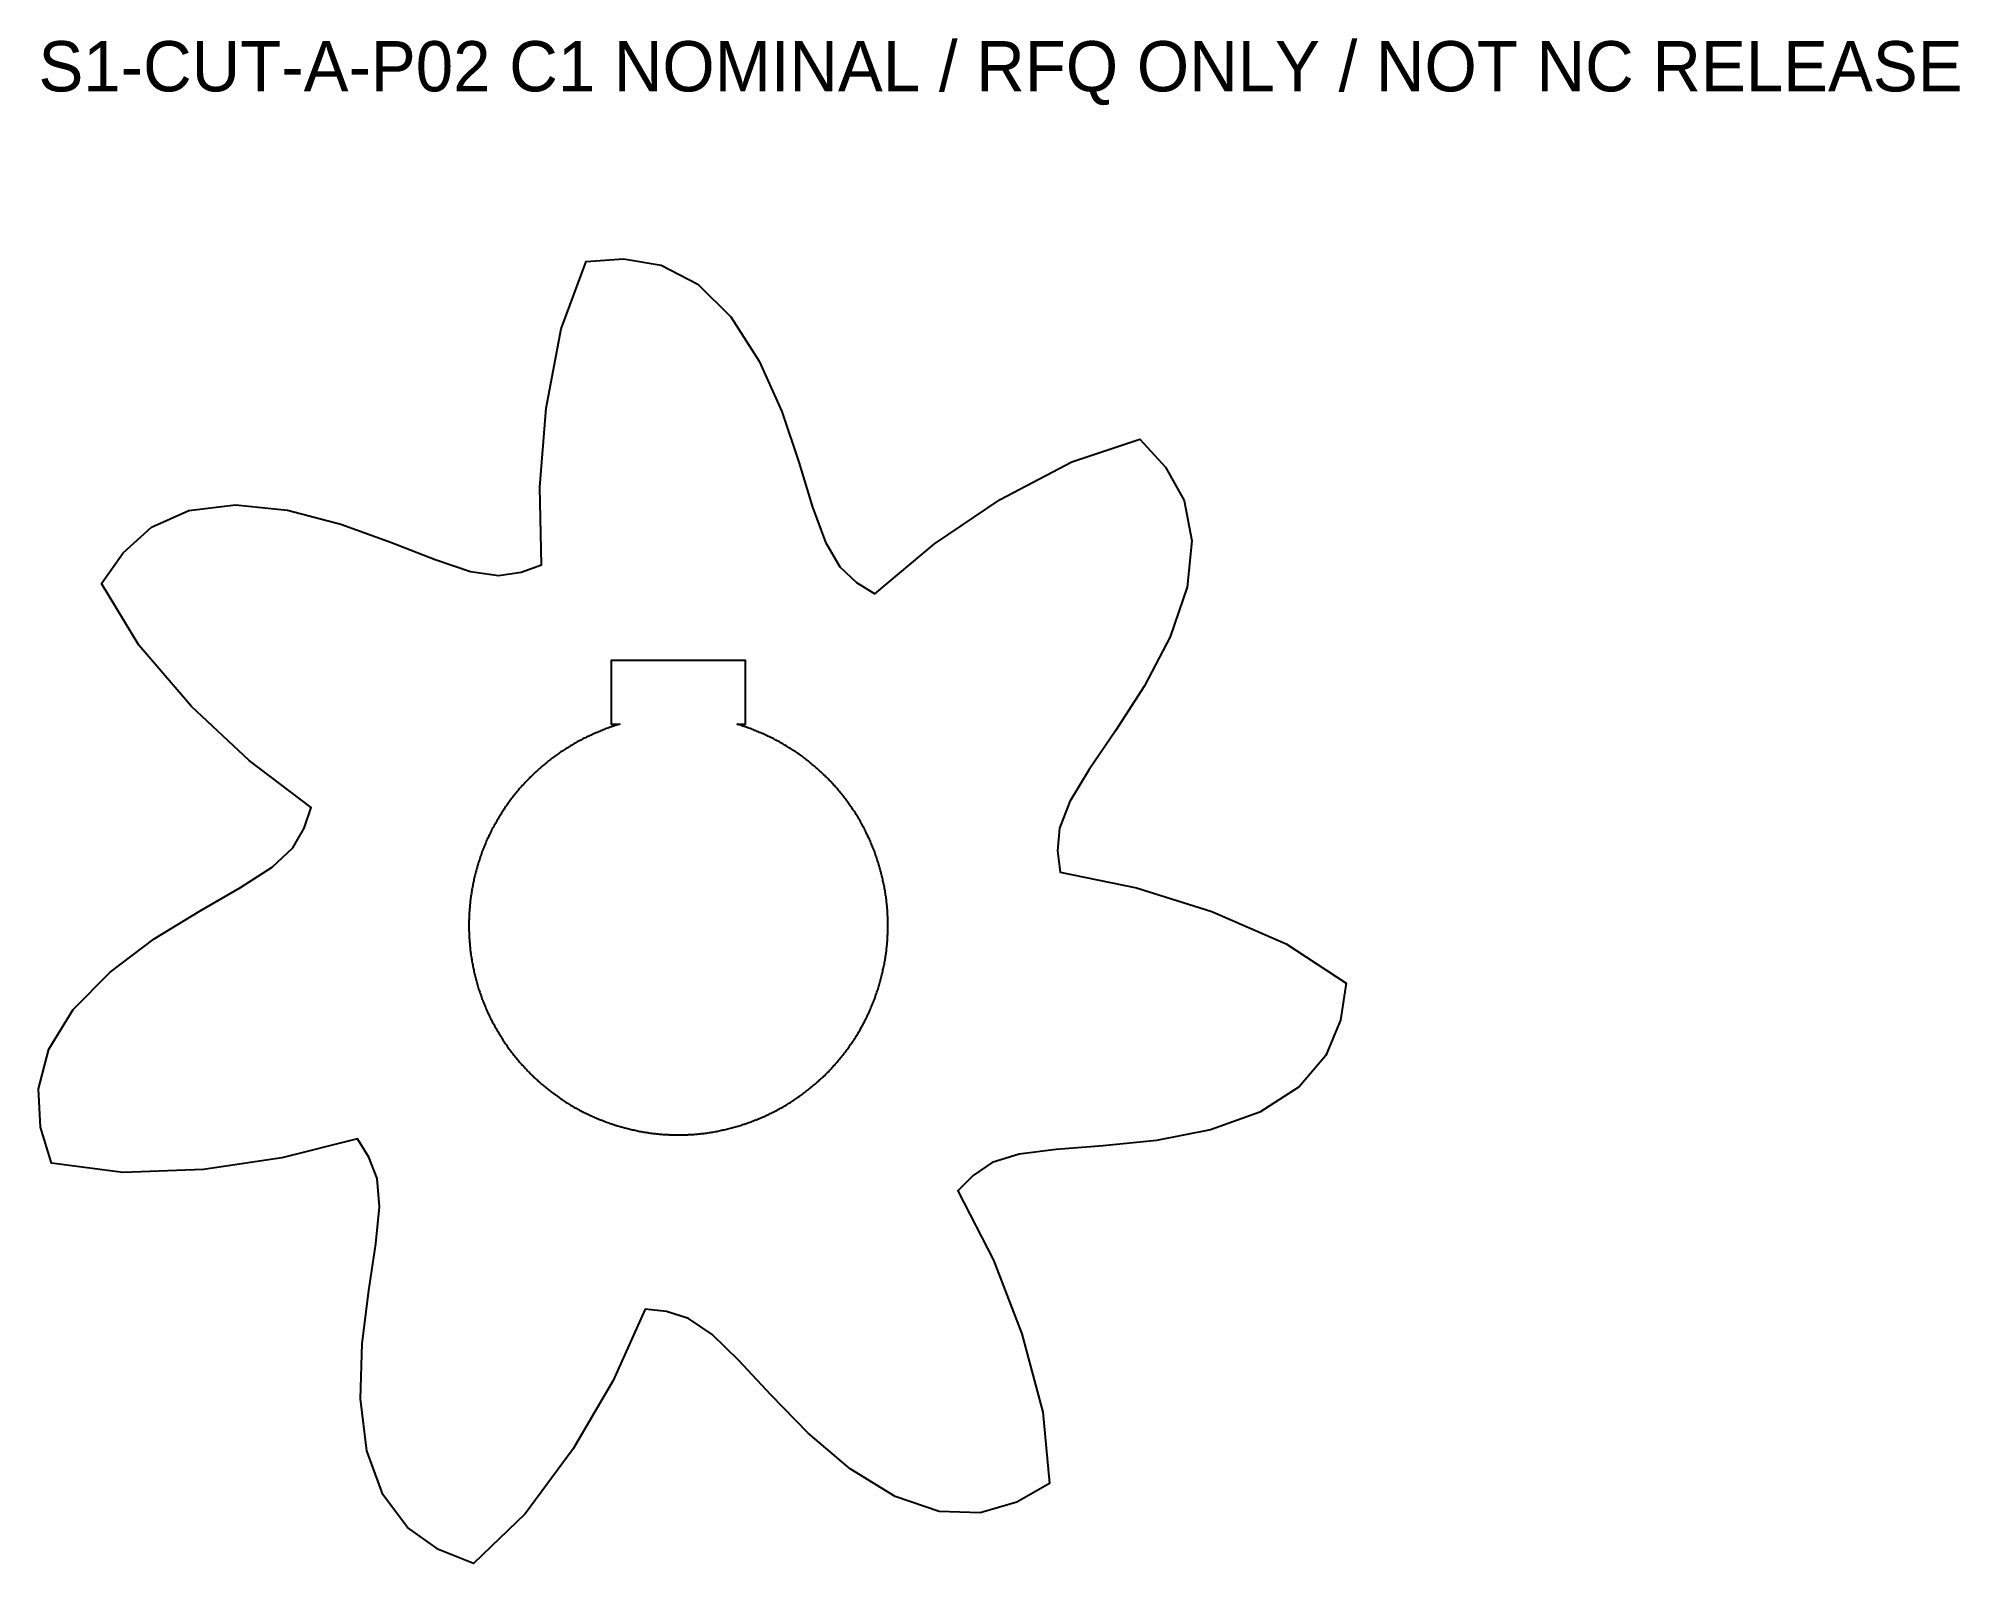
# Model space of a CAD drawing. Header units: millimetres. Extents: x -38 to 76, y -38 to 53.
import ezdxf

# ---------------------------------------------------------------- set-up
doc = ezdxf.new("R2010")
doc.units = ezdxf.units.MM
doc.layers.add('CUT', color=7, linetype='Continuous')
doc.layers.add('INFO', color=7, linetype='Continuous')

msp = doc.modelspace()

# ---------------------------------------------------------------- linework, layer by layer
at = {"layer": 'CUT'}
for points in [[(31.84, 0.82), (36.26, -1.1), (39.85, -3.45), (39.5, -5.66), (38.64, -7.77), (37.05, -9.64), (34.7, -11.14), (31.76, -12.2), (28.52, -12.84), (25.34, -13.16), (22.55, -13.37), (20.33, -13.65), (18.72, -14.15), (17.59, -14.92), (16.68, -15.84), (18.8, -19.97), (20.5, -24.38), (21.75, -29.04), (22.15, -33.31), (20.2, -34.41), (18.01, -35.05), (15.56, -34.98), (12.93, -34.08), (10.26, -32.44), (7.75, -30.3), (5.51, -28.02), (3.61, -25.96), (2.01, -24.41), (0.61, -23.46), (-0.7, -23.05), (-1.98, -22.91), (-3.89, -27.15), (-6.28, -31.23), (-9.14, -35.11), (-12.23, -38.08), (-14.31, -37.25), (-16.17, -35.94), (-17.64, -33.97), (-18.59, -31.35), (-18.96, -28.25), (-18.86, -24.95), (-18.47, -21.78), (-18.05, -19.01), (-17.83, -16.79), (-17.97, -15.1), (-18.46, -13.83), (-19.15, -12.74), (-23.65, -13.88), (-28.33, -14.56), (-33.15, -14.75), (-37.4, -14.18), (-38.05, -12.04), (-38.18, -9.76), (-37.56, -7.39), (-36.1, -5.02), (-33.91, -2.79), (-31.27, -0.81), (-28.54, 0.86), (-26.12, 2.26), (-24.24, 3.48), (-23.01, 4.63), (-22.32, 5.81), (-21.9, 7.03), (-25.6, 9.84), (-29.05, 13.07), (-32.2, 16.72), (-34.41, 20.4), (-33.13, 22.24), (-31.44, 23.77), (-29.2, 24.76), (-26.43, 25.1), (-23.32, 24.77), (-20.13, 23.94), (-17.12, 22.85), (-14.52, 21.83), (-12.4, 21.12), (-10.73, 20.88), (-9.37, 21.07), (-8.16, 21.51), (-8.27, 26.15), (-7.89, 30.86), (-7, 35.6), (-5.51, 39.62), (-3.27, 39.77), (-1.02, 39.4), (1.16, 38.27), (3.14, 36.31), (4.83, 33.68), (6.17, 30.66), (7.19, 27.64), (8.01, 24.96), (8.78, 22.86), (9.63, 21.4), (10.63, 20.47), (11.73, 19.78), (15.29, 22.77), (19.21, 25.41), (23.47, 27.67), (27.54, 29.01), (29.06, 27.35), (30.17, 25.36), (30.64, 22.95), (30.35, 20.18), (29.34, 17.22), (27.82, 14.3), (26.09, 11.61), (24.51, 9.3), (23.35, 7.39), (22.74, 5.81), (22.63, 4.45), (22.78, 3.17), (27.33, 2.25)], [(12.5, 0.15), (12.5, 0.23), (12.5, 0.31), (12.49, 0.38), (12.49, 0.46), (12.49, 0.54), (12.48, 0.61), (12.48, 0.69), (12.48, 0.77), (12.47, 0.84), (12.47, 0.92), (12.46, 1), (12.45, 1.07), (12.45, 1.15), (12.44, 1.23), (12.43, 1.3), (12.42, 1.38), (12.42, 1.45), (12.41, 1.53), (12.4, 1.61), (12.39, 1.68), (12.38, 1.76), (12.36, 1.83), (12.35, 1.91), (12.34, 1.99), (12.33, 2.06), (12.32, 2.14), (12.3, 2.21), (12.29, 2.29), (12.27, 2.36), (12.26, 2.44), (12.24, 2.51), (12.23, 2.59), (12.21, 2.66), (12.2, 2.74), (12.18, 2.81), (12.16, 2.89), (12.14, 2.96), (12.13, 3.04), (12.11, 3.11), (12.09, 3.19), (12.07, 3.26), (12.05, 3.33), (12.03, 3.41), (12.01, 3.48), (11.98, 3.56), (11.96, 3.63), (11.94, 3.7), (11.92, 3.78), (11.89, 3.85), (11.87, 3.92), (11.84, 3.99), (11.82, 4.07), (11.79, 4.14), (11.77, 4.21), (11.74, 4.28), (11.72, 4.36), (11.69, 4.43), (11.66, 4.5), (11.63, 4.57), (11.61, 4.64), (11.58, 4.71), (11.55, 4.78), (11.52, 4.85), (11.49, 4.92), (11.46, 5), (11.43, 5.07), (11.4, 5.14), (11.36, 5.21), (11.33, 5.28), (11.3, 5.34), (11.27, 5.41), (11.23, 5.48), (11.2, 5.55), (11.17, 5.62), (11.13, 5.69), (11.1, 5.76), (11.06, 5.82), (11.02, 5.89), (10.99, 5.96), (10.95, 6.03), (10.91, 6.09), (10.88, 6.16), (10.84, 6.23), (10.8, 6.29), (10.76, 6.36), (10.72, 6.43), (10.68, 6.49), (10.64, 6.56), (10.6, 6.62), (10.56, 6.69), (10.52, 6.75), (10.48, 6.82), (10.44, 6.88), (10.39, 6.94), (10.35, 7.01), (10.31, 7.07), (10.26, 7.13), (10.22, 7.2), (10.18, 7.26), (10.13, 7.32), (10.09, 7.38), (10.04, 7.45), (9.99, 7.51), (9.95, 7.57), (9.9, 7.63), (9.85, 7.69), (9.81, 7.75), (9.76, 7.81), (9.71, 7.87), (9.66, 7.93), (9.61, 7.99), (9.56, 8.05), (9.52, 8.11), (9.47, 8.16), (9.41, 8.22), (9.36, 8.28), (9.31, 8.34), (9.26, 8.39), (9.21, 8.45), (9.16, 8.51), (9.11, 8.56), (9.05, 8.62), (9, 8.67), (8.95, 8.73), (8.89, 8.78), (8.84, 8.84), (8.78, 8.89), (8.73, 8.95), (8.67, 9), (8.62, 9.05), (8.56, 9.11), (8.51, 9.16), (8.45, 9.21), (8.39, 9.26), (8.34, 9.31), (8.28, 9.36), (8.22, 9.41), (8.16, 9.47), (8.11, 9.52), (8.05, 9.56), (7.99, 9.61), (7.93, 9.66), (7.87, 9.71), (7.81, 9.76), (7.75, 9.81), (7.69, 9.85), (7.63, 9.9), (7.57, 9.95), (7.51, 9.99), (7.45, 10.04), (7.38, 10.09), (7.32, 10.13), (7.26, 10.18), (7.2, 10.22), (7.13, 10.26), (7.07, 10.31), (7.01, 10.35), (6.94, 10.39), (6.88, 10.44), (6.82, 10.48), (6.75, 10.52), (6.69, 10.56), (6.62, 10.6), (6.56, 10.64), (6.49, 10.68), (6.43, 10.72), (6.36, 10.76), (6.29, 10.8), (6.23, 10.84), (6.16, 10.88), (6.09, 10.91), (6.03, 10.95), (5.96, 10.99), (5.89, 11.02), (5.82, 11.06), (5.76, 11.1), (5.69, 11.13), (5.62, 11.17), (5.55, 11.2), (5.48, 11.23), (5.41, 11.27), (5.34, 11.3), (5.28, 11.33), (5.21, 11.36), (5.14, 11.4), (5.07, 11.43), (5, 11.46), (4.92, 11.49), (4.85, 11.52), (4.78, 11.55), (4.71, 11.58), (4.64, 11.61), (4.57, 11.63), (4.5, 11.66), (4.43, 11.69), (4.36, 11.72), (4.28, 11.74), (4.21, 11.77), (4.14, 11.79), (4.07, 11.82), (3.99, 11.84), (3.92, 11.87), (3.85, 11.89), (3.78, 11.92), (3.7, 11.94), (3.63, 11.96), (3.56, 11.98), (3.5, 12), (4, 12), (4, 15.8), (-4, 15.8), (-4, 12), (-3.5, 12), (-3.56, 11.98), (-3.63, 11.96), (-3.7, 11.94), (-3.78, 11.92), (-3.85, 11.89), (-3.92, 11.87), (-3.99, 11.84), (-4.07, 11.82), (-4.14, 11.79), (-4.21, 11.77), (-4.28, 11.74), (-4.36, 11.72), (-4.43, 11.69), (-4.5, 11.66), (-4.57, 11.63), (-4.64, 11.61), (-4.71, 11.58), (-4.78, 11.55), (-4.85, 11.52), (-4.92, 11.49), (-5, 11.46), (-5.07, 11.43), (-5.14, 11.4), (-5.21, 11.36), (-5.28, 11.33), (-5.34, 11.3), (-5.41, 11.27), (-5.48, 11.23), (-5.55, 11.2), (-5.62, 11.17), (-5.69, 11.13), (-5.76, 11.1), (-5.82, 11.06), (-5.89, 11.02), (-5.96, 10.99), (-6.03, 10.95), (-6.09, 10.91), (-6.16, 10.88), (-6.23, 10.84), (-6.29, 10.8), (-6.36, 10.76), (-6.43, 10.72), (-6.49, 10.68), (-6.56, 10.64), (-6.62, 10.6), (-6.69, 10.56), (-6.75, 10.52), (-6.82, 10.48), (-6.88, 10.44), (-6.94, 10.39), (-7.01, 10.35), (-7.07, 10.31), (-7.13, 10.26), (-7.2, 10.22), (-7.26, 10.18), (-7.32, 10.13), (-7.38, 10.09), (-7.45, 10.04), (-7.51, 9.99), (-7.57, 9.95), (-7.63, 9.9), (-7.69, 9.85), (-7.75, 9.81), (-7.81, 9.76), (-7.87, 9.71), (-7.93, 9.66), (-7.99, 9.61), (-8.05, 9.56), (-8.11, 9.52), (-8.16, 9.47), (-8.22, 9.41), (-8.28, 9.36), (-8.34, 9.31), (-8.39, 9.26), (-8.45, 9.21), (-8.51, 9.16), (-8.56, 9.11), (-8.62, 9.05), (-8.67, 9), (-8.73, 8.95), (-8.78, 8.89), (-8.84, 8.84), (-8.89, 8.78), (-8.95, 8.73), (-9, 8.67), (-9.05, 8.62), (-9.11, 8.56), (-9.16, 8.51), (-9.21, 8.45), (-9.26, 8.39), (-9.31, 8.34), (-9.36, 8.28), (-9.41, 8.22), (-9.47, 8.16), (-9.52, 8.11), (-9.56, 8.05), (-9.61, 7.99), (-9.66, 7.93), (-9.71, 7.87), (-9.76, 7.81), (-9.81, 7.75), (-9.85, 7.69), (-9.9, 7.63), (-9.95, 7.57), (-9.99, 7.51), (-10.04, 7.45), (-10.09, 7.38), (-10.13, 7.32), (-10.18, 7.26), (-10.22, 7.2), (-10.26, 7.13), (-10.31, 7.07), (-10.35, 7.01), (-10.39, 6.94), (-10.44, 6.88), (-10.48, 6.82), (-10.52, 6.75), (-10.56, 6.69), (-10.6, 6.62), (-10.64, 6.56), (-10.68, 6.49), (-10.72, 6.43), (-10.76, 6.36), (-10.8, 6.29), (-10.84, 6.23), (-10.88, 6.16), (-10.91, 6.09), (-10.95, 6.03), (-10.99, 5.96), (-11.02, 5.89), (-11.06, 5.82), (-11.1, 5.76), (-11.13, 5.69), (-11.17, 5.62), (-11.2, 5.55), (-11.23, 5.48), (-11.27, 5.41), (-11.3, 5.34), (-11.33, 5.28), (-11.36, 5.21), (-11.4, 5.14), (-11.43, 5.07), (-11.46, 5), (-11.49, 4.92), (-11.52, 4.85), (-11.55, 4.78), (-11.58, 4.71), (-11.61, 4.64), (-11.63, 4.57), (-11.66, 4.5), (-11.69, 4.43), (-11.72, 4.36), (-11.74, 4.28), (-11.77, 4.21), (-11.79, 4.14), (-11.82, 4.07), (-11.84, 3.99), (-11.87, 3.92), (-11.89, 3.85), (-11.92, 3.78), (-11.94, 3.7), (-11.96, 3.63), (-11.98, 3.56), (-12.01, 3.48), (-12.03, 3.41), (-12.05, 3.33), (-12.07, 3.26), (-12.09, 3.19), (-12.11, 3.11), (-12.13, 3.04), (-12.14, 2.96), (-12.16, 2.89), (-12.18, 2.81), (-12.2, 2.74), (-12.21, 2.66), (-12.23, 2.59), (-12.24, 2.51), (-12.26, 2.44), (-12.27, 2.36), (-12.29, 2.29), (-12.3, 2.21), (-12.32, 2.14), (-12.33, 2.06), (-12.34, 1.99), (-12.35, 1.91), (-12.36, 1.83), (-12.38, 1.76), (-12.39, 1.68), (-12.4, 1.61), (-12.41, 1.53), (-12.42, 1.45), (-12.42, 1.38), (-12.43, 1.3), (-12.44, 1.23), (-12.45, 1.15), (-12.45, 1.07), (-12.46, 1), (-12.47, 0.92), (-12.47, 0.84), (-12.48, 0.77), (-12.48, 0.69), (-12.48, 0.61), (-12.49, 0.54), (-12.49, 0.46), (-12.49, 0.38), (-12.5, 0.31), (-12.5, 0.23), (-12.5, 0.15), (-12.5, 0.08), (-12.5, 0), (-12.5, -0.08), (-12.5, -0.15), (-12.5, -0.23), (-12.5, -0.31), (-12.49, -0.38), (-12.49, -0.46), (-12.49, -0.54), (-12.48, -0.61), (-12.48, -0.69), (-12.48, -0.77), (-12.47, -0.84), (-12.47, -0.92), (-12.46, -1), (-12.45, -1.07), (-12.45, -1.15), (-12.44, -1.23), (-12.43, -1.3), (-12.42, -1.38), (-12.42, -1.45), (-12.41, -1.53), (-12.4, -1.61), (-12.39, -1.68), (-12.38, -1.76), (-12.36, -1.83), (-12.35, -1.91), (-12.34, -1.99), (-12.33, -2.06), (-12.32, -2.14), (-12.3, -2.21), (-12.29, -2.29), (-12.27, -2.36), (-12.26, -2.44), (-12.24, -2.51), (-12.23, -2.59), (-12.21, -2.66), (-12.2, -2.74), (-12.18, -2.81), (-12.16, -2.89), (-12.14, -2.96), (-12.13, -3.04), (-12.11, -3.11), (-12.09, -3.19), (-12.07, -3.26), (-12.05, -3.33), (-12.03, -3.41), (-12.01, -3.48), (-11.98, -3.56), (-11.96, -3.63), (-11.94, -3.7), (-11.92, -3.78), (-11.89, -3.85), (-11.87, -3.92), (-11.84, -3.99), (-11.82, -4.07), (-11.79, -4.14), (-11.77, -4.21), (-11.74, -4.28), (-11.72, -4.36), (-11.69, -4.43), (-11.66, -4.5), (-11.63, -4.57), (-11.61, -4.64), (-11.58, -4.71), (-11.55, -4.78), (-11.52, -4.85), (-11.49, -4.92), (-11.46, -5), (-11.43, -5.07), (-11.4, -5.14), (-11.36, -5.21), (-11.33, -5.28), (-11.3, -5.34), (-11.27, -5.41), (-11.23, -5.48), (-11.2, -5.55), (-11.17, -5.62), (-11.13, -5.69), (-11.1, -5.76), (-11.06, -5.82), (-11.02, -5.89), (-10.99, -5.96), (-10.95, -6.03), (-10.91, -6.09), (-10.88, -6.16), (-10.84, -6.23), (-10.8, -6.29), (-10.76, -6.36), (-10.72, -6.43), (-10.68, -6.49), (-10.64, -6.56), (-10.6, -6.62), (-10.56, -6.69), (-10.52, -6.75), (-10.48, -6.82), (-10.44, -6.88), (-10.39, -6.94), (-10.35, -7.01), (-10.31, -7.07), (-10.26, -7.13), (-10.22, -7.2), (-10.18, -7.26), (-10.13, -7.32), (-10.09, -7.38), (-10.04, -7.45), (-9.99, -7.51), (-9.95, -7.57), (-9.9, -7.63), (-9.85, -7.69), (-9.81, -7.75), (-9.76, -7.81), (-9.71, -7.87), (-9.66, -7.93), (-9.61, -7.99), (-9.56, -8.05), (-9.52, -8.11), (-9.47, -8.16), (-9.41, -8.22), (-9.36, -8.28), (-9.31, -8.34), (-9.26, -8.39), (-9.21, -8.45), (-9.16, -8.51), (-9.11, -8.56), (-9.05, -8.62), (-9, -8.67), (-8.95, -8.73), (-8.89, -8.78), (-8.84, -8.84), (-8.78, -8.89), (-8.73, -8.95), (-8.67, -9), (-8.62, -9.05), (-8.56, -9.11), (-8.51, -9.16), (-8.45, -9.21), (-8.39, -9.26), (-8.34, -9.31), (-8.28, -9.36), (-8.22, -9.41), (-8.16, -9.47), (-8.11, -9.52), (-8.05, -9.56), (-7.99, -9.61), (-7.93, -9.66), (-7.87, -9.71), (-7.81, -9.76), (-7.75, -9.81), (-7.69, -9.85), (-7.63, -9.9), (-7.57, -9.95), (-7.51, -9.99), (-7.45, -10.04), (-7.38, -10.09), (-7.32, -10.13), (-7.26, -10.18), (-7.2, -10.22), (-7.13, -10.26), (-7.07, -10.31), (-7.01, -10.35), (-6.94, -10.39), (-6.88, -10.44), (-6.82, -10.48), (-6.75, -10.52), (-6.69, -10.56), (-6.62, -10.6), (-6.56, -10.64), (-6.49, -10.68), (-6.43, -10.72), (-6.36, -10.76), (-6.29, -10.8), (-6.23, -10.84), (-6.16, -10.88), (-6.09, -10.91), (-6.03, -10.95), (-5.96, -10.99), (-5.89, -11.02), (-5.82, -11.06), (-5.76, -11.1), (-5.69, -11.13), (-5.62, -11.17), (-5.55, -11.2), (-5.48, -11.23), (-5.41, -11.27), (-5.34, -11.3), (-5.28, -11.33), (-5.21, -11.36), (-5.14, -11.4), (-5.07, -11.43), (-5, -11.46), (-4.92, -11.49), (-4.85, -11.52), (-4.78, -11.55), (-4.71, -11.58), (-4.64, -11.61), (-4.57, -11.63), (-4.5, -11.66), (-4.43, -11.69), (-4.36, -11.72), (-4.28, -11.74), (-4.21, -11.77), (-4.14, -11.79), (-4.07, -11.82), (-3.99, -11.84), (-3.92, -11.87), (-3.85, -11.89), (-3.78, -11.92), (-3.7, -11.94), (-3.63, -11.96), (-3.56, -11.98), (-3.48, -12.01), (-3.41, -12.03), (-3.33, -12.05), (-3.26, -12.07), (-3.19, -12.09), (-3.11, -12.11), (-3.04, -12.13), (-2.96, -12.14), (-2.89, -12.16), (-2.81, -12.18), (-2.74, -12.2), (-2.66, -12.21), (-2.59, -12.23), (-2.51, -12.24), (-2.44, -12.26), (-2.36, -12.27), (-2.29, -12.29), (-2.21, -12.3), (-2.14, -12.32), (-2.06, -12.33), (-1.99, -12.34), (-1.91, -12.35), (-1.83, -12.36), (-1.76, -12.38), (-1.68, -12.39), (-1.61, -12.4), (-1.53, -12.41), (-1.45, -12.42), (-1.38, -12.42), (-1.3, -12.43), (-1.23, -12.44), (-1.15, -12.45), (-1.07, -12.45), (-1, -12.46), (-0.92, -12.47), (-0.84, -12.47), (-0.77, -12.48), (-0.69, -12.48), (-0.61, -12.48), (-0.54, -12.49), (-0.46, -12.49), (-0.38, -12.49), (-0.31, -12.5), (-0.23, -12.5), (-0.15, -12.5), (-0.08, -12.5), (0, -12.5), (0.08, -12.5), (0.15, -12.5), (0.23, -12.5), (0.31, -12.5), (0.38, -12.49), (0.46, -12.49), (0.54, -12.49), (0.61, -12.48), (0.69, -12.48), (0.77, -12.48), (0.84, -12.47), (0.92, -12.47), (1, -12.46), (1.07, -12.45), (1.15, -12.45), (1.23, -12.44), (1.3, -12.43), (1.38, -12.42), (1.45, -12.42), (1.53, -12.41), (1.61, -12.4), (1.68, -12.39), (1.76, -12.38), (1.83, -12.36), (1.91, -12.35), (1.99, -12.34), (2.06, -12.33), (2.14, -12.32), (2.21, -12.3), (2.29, -12.29), (2.36, -12.27), (2.44, -12.26), (2.51, -12.24), (2.59, -12.23), (2.66, -12.21), (2.74, -12.2), (2.81, -12.18), (2.89, -12.16), (2.96, -12.14), (3.04, -12.13), (3.11, -12.11), (3.19, -12.09), (3.26, -12.07), (3.33, -12.05), (3.41, -12.03), (3.48, -12.01), (3.56, -11.98), (3.63, -11.96), (3.7, -11.94), (3.78, -11.92), (3.85, -11.89), (3.92, -11.87), (3.99, -11.84), (4.07, -11.82), (4.14, -11.79), (4.21, -11.77), (4.28, -11.74), (4.36, -11.72), (4.43, -11.69), (4.5, -11.66), (4.57, -11.63), (4.64, -11.61), (4.71, -11.58), (4.78, -11.55), (4.85, -11.52), (4.92, -11.49), (5, -11.46), (5.07, -11.43), (5.14, -11.4), (5.21, -11.36), (5.28, -11.33), (5.34, -11.3), (5.41, -11.27), (5.48, -11.23), (5.55, -11.2), (5.62, -11.17), (5.69, -11.13), (5.76, -11.1), (5.82, -11.06), (5.89, -11.02), (5.96, -10.99), (6.03, -10.95), (6.09, -10.91), (6.16, -10.88), (6.23, -10.84), (6.29, -10.8), (6.36, -10.76), (6.43, -10.72), (6.49, -10.68), (6.56, -10.64), (6.62, -10.6), (6.69, -10.56), (6.75, -10.52), (6.82, -10.48), (6.88, -10.44), (6.94, -10.39), (7.01, -10.35), (7.07, -10.31), (7.13, -10.26), (7.2, -10.22), (7.26, -10.18), (7.32, -10.13), (7.38, -10.09), (7.45, -10.04), (7.51, -9.99), (7.57, -9.95), (7.63, -9.9), (7.69, -9.85), (7.75, -9.81), (7.81, -9.76), (7.87, -9.71), (7.93, -9.66), (7.99, -9.61), (8.05, -9.56), (8.11, -9.52), (8.16, -9.47), (8.22, -9.41), (8.28, -9.36), (8.34, -9.31), (8.39, -9.26), (8.45, -9.21), (8.51, -9.16), (8.56, -9.11), (8.62, -9.05), (8.67, -9), (8.73, -8.95), (8.78, -8.89), (8.84, -8.84), (8.89, -8.78), (8.95, -8.73), (9, -8.67), (9.05, -8.62), (9.11, -8.56), (9.16, -8.51), (9.21, -8.45), (9.26, -8.39), (9.31, -8.34), (9.36, -8.28), (9.41, -8.22), (9.47, -8.16), (9.52, -8.11), (9.56, -8.05), (9.61, -7.99), (9.66, -7.93), (9.71, -7.87), (9.76, -7.81), (9.81, -7.75), (9.85, -7.69), (9.9, -7.63), (9.95, -7.57), (9.99, -7.51), (10.04, -7.45), (10.09, -7.38), (10.13, -7.32), (10.18, -7.26), (10.22, -7.2), (10.26, -7.13), (10.31, -7.07), (10.35, -7.01), (10.39, -6.94), (10.44, -6.88), (10.48, -6.82), (10.52, -6.75), (10.56, -6.69), (10.6, -6.62), (10.64, -6.56), (10.68, -6.49), (10.72, -6.43), (10.76, -6.36), (10.8, -6.29), (10.84, -6.23), (10.88, -6.16), (10.91, -6.09), (10.95, -6.03), (10.99, -5.96), (11.02, -5.89), (11.06, -5.82), (11.1, -5.76), (11.13, -5.69), (11.17, -5.62), (11.2, -5.55), (11.23, -5.48), (11.27, -5.41), (11.3, -5.34), (11.33, -5.28), (11.36, -5.21), (11.4, -5.14), (11.43, -5.07), (11.46, -5), (11.49, -4.92), (11.52, -4.85), (11.55, -4.78), (11.58, -4.71), (11.61, -4.64), (11.63, -4.57), (11.66, -4.5), (11.69, -4.43), (11.72, -4.36), (11.74, -4.28), (11.77, -4.21), (11.79, -4.14), (11.82, -4.07), (11.84, -3.99), (11.87, -3.92), (11.89, -3.85), (11.92, -3.78), (11.94, -3.7), (11.96, -3.63), (11.98, -3.56), (12.01, -3.48), (12.03, -3.41), (12.05, -3.33), (12.07, -3.26), (12.09, -3.19), (12.11, -3.11), (12.13, -3.04), (12.14, -2.96), (12.16, -2.89), (12.18, -2.81), (12.2, -2.74), (12.21, -2.66), (12.23, -2.59), (12.24, -2.51), (12.26, -2.44), (12.27, -2.36), (12.29, -2.29), (12.3, -2.21), (12.32, -2.14), (12.33, -2.06), (12.34, -1.99), (12.35, -1.91), (12.36, -1.83), (12.38, -1.76), (12.39, -1.68), (12.4, -1.61), (12.41, -1.53), (12.42, -1.45), (12.42, -1.38), (12.43, -1.3), (12.44, -1.23), (12.45, -1.15), (12.45, -1.07), (12.46, -1), (12.47, -0.92), (12.47, -0.84), (12.48, -0.77), (12.48, -0.69), (12.48, -0.61), (12.49, -0.54), (12.49, -0.46), (12.49, -0.38), (12.5, -0.31), (12.5, -0.23), (12.5, -0.15), (12.5, -0.08), (12.5, 0), (12.5, 0.08)]]:
    msp.add_lwpolyline(points, close=True, dxfattribs=at)

# ---------------------------------------------------------------- texts
at = {"layer": 'INFO'}
msp.add_text('S1-CUT-A-P02 C1 NOMINAL / RFQ ONLY / NOT NC RELEASE', height=3, dxfattribs=at).set_placement((-38.18, 49.77))

doc.saveas('drawing.dxf')
